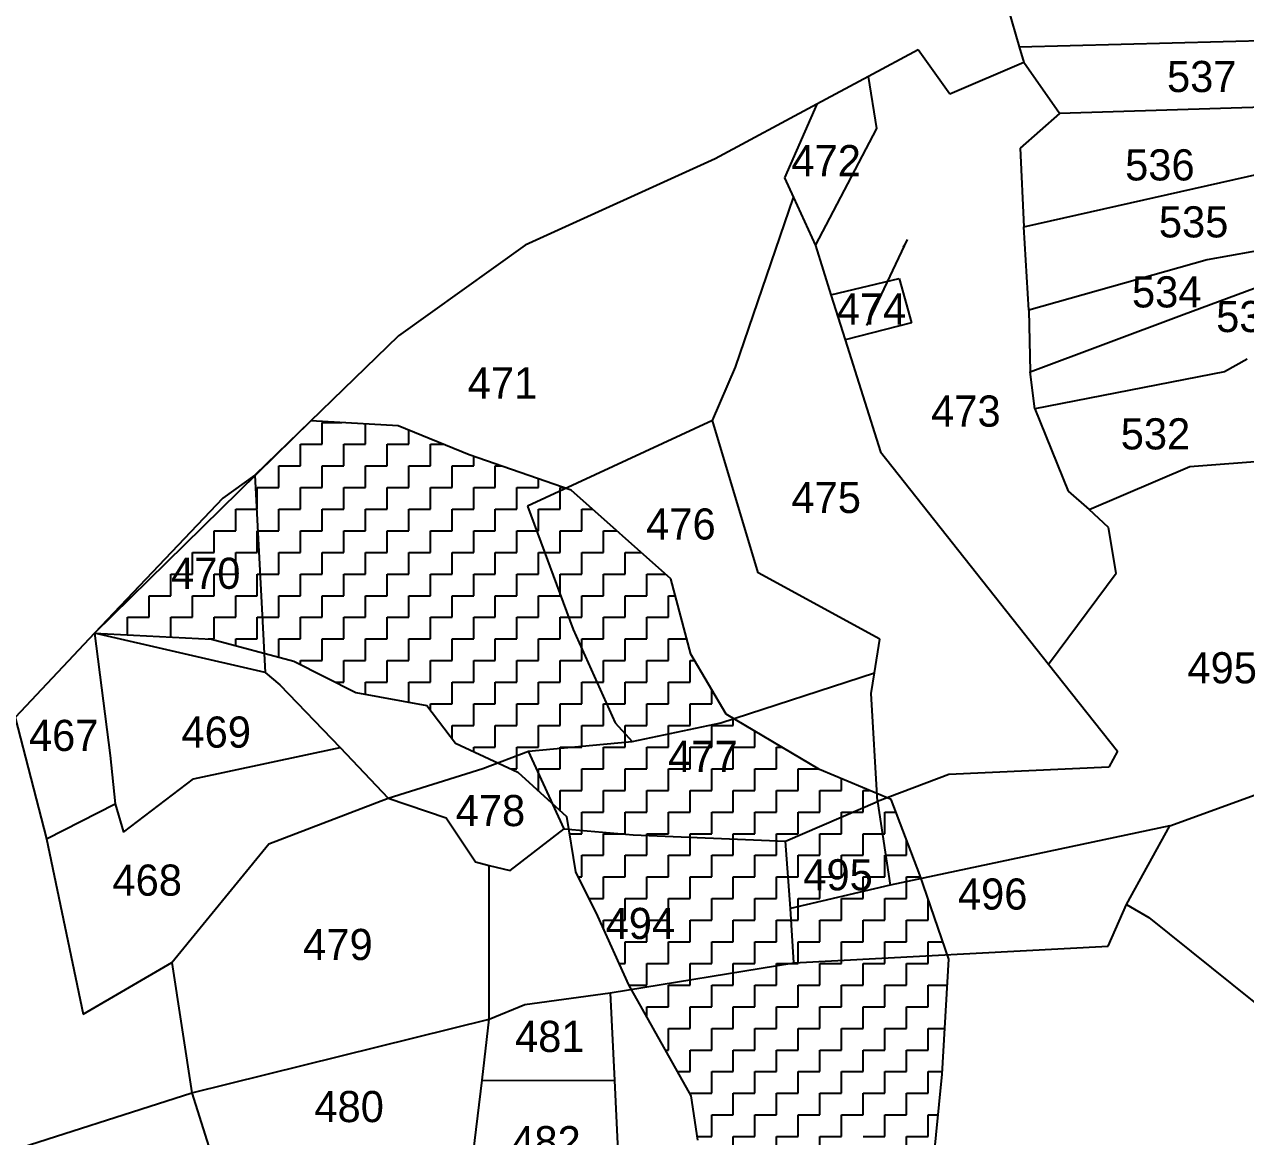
# Model space of a CAD drawing. Header units: metres. Extents: x 291362 to 296970, y 2012513 to 2016467.
# Drawn here: x 292819.4 to 293179.6, y 2015191.9 to 2015519.9 of the extents above; entities that cross this region are included whole.
import ezdxf
from ezdxf.enums import TextEntityAlignment as Align

# ---------------------------------------------------------------- set-up
doc = ezdxf.new("R2010")
doc.units = ezdxf.units.M
for name, color, linetype in [('POLY_HATCH', 12, 'Continuous'), ('POLY_PARCEL', 6, 'Continuous'), ('TEXT_PARCEL', 7, 'Continuous'), ('V_BOUND_LINE', 7, 'Continuous')]:
    doc.layers.add(name, color=color, linetype=linetype)
doc.styles.get("Standard").update_dxf_attribs({"font": 'simplex.shx'})
doc.styles.add('TEXT_MAP', font='')
doc.styles.get('TEXT_MAP').set_extended_font_data('Kruti Dev 050')
doc.dimstyles.get("Standard").update_dxf_attribs({"dimtxt": 0.18, "dimasz": 0.18, "dimexe": 0.18, "dimexo": 0.0625, "dimgap": 0.09, "dimtad": 0, "dimtih": 1, "dimtoh": 1, "dimdec": 4, "dimzin": 0, "dimdsep": 46, "dimtxsty": 'Standard', "dimcen": 0.09, "dimadec": 0, "dimazin": 0, "dimtfac": 1, "dimtdec": 4, "dimtofl": 0, "dimtmove": 0, "dimatfit": 3, "dimfxl": 1, "dimtolj": 1, "dimtzin": 0, "dimarcsym": 0})

msp = doc.modelspace()

# ---------------------------------------------------------------- linework, layer by layer
at = {"layer": 'POLY_HATCH'}
for p, q in [((292903.9, 2015402.98), (292840.09, 2015340.36)), ((292929.62, 2015401.48), (292903.9, 2015402.98)), ((292950.55, 2015392.98), (292929.62, 2015401.48)), ((292980.65, 2015382.52), (292950.55, 2015392.98)), ((293010.08, 2015356.37), (292980.65, 2015382.52)), ((293015.97, 2015334.14), (293010.08, 2015356.37)), ((292840.09, 2015340.36), (292874.63, 2015338.58)), ((292874.63, 2015338.58), (292898.83, 2015332.04)), ((293026.44, 2015316.49), (293015.97, 2015334.14)), ((292898.83, 2015332.04), (292917.15, 2015322.89)), ((292917.15, 2015322.89), (292938.09, 2015318.96)), ((292938.09, 2015318.96), (292946.59, 2015307.85)), ((293053.92, 2015300.14), (293026.44, 2015316.49)), ((292946.59, 2015307.85), (292964.91, 2015299.35)), ((293075.02, 2015291.3), (293053.92, 2015300.14)), ((292964.91, 2015299.35), (292979.3, 2015286.27)), ((293083.53, 2015269.07), (293075.02, 2015291.3)), ((292979.3, 2015286.27), (292981.92, 2015269.93)), ((292981.92, 2015269.93), (292988.46, 2015256.85)), ((293092.03, 2015244.22), (293083.53, 2015269.07)), ((292988.46, 2015256.85), (292997.62, 2015236.58)), ((293090.07, 2015210.22), (293092.03, 2015244.22)), ((292997.62, 2015236.58), (293015.94, 2015203.89)), ((293087.45, 2015183.42), (293090.07, 2015210.22)), ((293015.94, 2015203.89), (293017.9, 2015190.81))]:
    msp.add_line(p, q, dxfattribs=at)
at = {"layer": 'POLY_HATCH', "linetype": 'Continuous'}
for p, q in [((292907.26, 2015402.45), (292912.99, 2015402.45)), ((292907.26, 2015396.07), (292907.26, 2015402.45)), ((292920.02, 2015396.07), (292920.02, 2015402.04)), ((292932.78, 2015396.07), (292932.78, 2015400.2)), ((292900.87, 2015396.07), (292907.26, 2015396.07)), ((292900.87, 2015389.69), (292900.87, 2015396.07)), ((292913.64, 2015396.07), (292920.02, 2015396.07)), ((292913.64, 2015389.69), (292913.64, 2015396.07)), ((292926.4, 2015396.07), (292932.78, 2015396.07)), ((292926.4, 2015389.69), (292926.4, 2015396.07)), ((292939.16, 2015396.07), (292942.95, 2015396.07)), ((292939.16, 2015389.69), (292939.16, 2015396.07)), ((292951.93, 2015389.69), (292951.93, 2015392.5)), ((292894.49, 2015389.69), (292900.87, 2015389.69)), ((292894.49, 2015383.31), (292894.49, 2015389.69)), ((292907.26, 2015389.69), (292913.64, 2015389.69)), ((292907.26, 2015383.31), (292907.26, 2015389.69)), ((292920.02, 2015389.69), (292926.4, 2015389.69)), ((292920.02, 2015383.31), (292920.02, 2015389.69)), ((292932.78, 2015389.69), (292939.16, 2015389.69)), ((292932.78, 2015383.31), (292932.78, 2015389.69)), ((292945.55, 2015389.69), (292951.93, 2015389.69)), ((292945.55, 2015383.31), (292945.55, 2015389.69)), ((292958.31, 2015389.69), (292960.03, 2015389.69)), ((292958.31, 2015383.31), (292958.31, 2015389.69)), ((292888.11, 2015383.31), (292894.49, 2015383.31)), ((292888.11, 2015376.93), (292888.11, 2015383.31)), ((292900.87, 2015383.31), (292907.26, 2015383.31)), ((292900.87, 2015376.93), (292900.87, 2015383.31)), ((292913.64, 2015383.31), (292920.02, 2015383.31)), ((292913.64, 2015376.93), (292913.64, 2015383.31)), ((292926.4, 2015383.31), (292932.78, 2015383.31)), ((292926.4, 2015376.93), (292926.4, 2015383.31)), ((292939.16, 2015383.31), (292945.55, 2015383.31)), ((292939.16, 2015376.93), (292939.16, 2015383.31)), ((292951.93, 2015383.31), (292958.31, 2015383.31)), ((292951.93, 2015376.93), (292951.93, 2015383.31)), ((292964.69, 2015383.31), (292971.07, 2015383.31)), ((292964.69, 2015376.93), (292964.69, 2015383.31)), ((292971.07, 2015383.31), (292971.07, 2015385.85)), ((292977.46, 2015383.31), (292978.38, 2015383.31)), ((292977.46, 2015376.93), (292977.46, 2015383.31)), ((292881.73, 2015376.93), (292888.11, 2015376.93)), ((292881.73, 2015370.54), (292881.73, 2015376.93)), ((292894.49, 2015376.93), (292900.87, 2015376.93)), ((292894.49, 2015370.54), (292894.49, 2015376.93)), ((292907.26, 2015376.93), (292913.64, 2015376.93)), ((292907.26, 2015370.54), (292907.26, 2015376.93)), ((292920.02, 2015376.93), (292926.4, 2015376.93)), ((292920.02, 2015370.54), (292920.02, 2015376.93)), ((292932.78, 2015376.93), (292939.16, 2015376.93)), ((292932.78, 2015370.54), (292932.78, 2015376.93)), ((292945.55, 2015376.93), (292951.93, 2015376.93)), ((292945.55, 2015370.54), (292945.55, 2015376.93)), ((292958.31, 2015376.93), (292964.69, 2015376.93)), ((292958.31, 2015370.54), (292958.31, 2015376.93)), ((292971.07, 2015376.93), (292977.46, 2015376.93)), ((292971.07, 2015370.54), (292971.07, 2015376.93)), ((292983.84, 2015376.93), (292986.94, 2015376.93)), ((292983.84, 2015370.54), (292983.84, 2015376.93)), ((292875.35, 2015370.54), (292881.73, 2015370.54)), ((292875.35, 2015364.16), (292875.35, 2015370.54)), ((292888.11, 2015370.54), (292894.49, 2015370.54)), ((292888.11, 2015364.16), (292888.11, 2015370.54)), ((292900.87, 2015370.54), (292907.26, 2015370.54)), ((292900.87, 2015364.16), (292900.87, 2015370.54)), ((292913.64, 2015370.54), (292920.02, 2015370.54)), ((292913.64, 2015364.16), (292913.64, 2015370.54)), ((292926.4, 2015370.54), (292932.78, 2015370.54)), ((292926.4, 2015364.16), (292926.4, 2015370.54)), ((292939.16, 2015370.54), (292945.55, 2015370.54)), ((292939.16, 2015364.16), (292939.16, 2015370.54)), ((292951.93, 2015370.54), (292958.31, 2015370.54)), ((292951.93, 2015364.16), (292951.93, 2015370.54)), ((292964.69, 2015370.54), (292971.07, 2015370.54)), ((292964.69, 2015364.16), (292964.69, 2015370.54)), ((292977.46, 2015370.54), (292983.84, 2015370.54)), ((292977.46, 2015364.16), (292977.46, 2015370.54)), ((292990.22, 2015370.54), (292994.13, 2015370.54)), ((292990.22, 2015364.16), (292990.22, 2015370.54)), ((292868.96, 2015364.16), (292875.35, 2015364.16)), ((292868.96, 2015357.78), (292868.96, 2015364.16)), ((292881.73, 2015364.16), (292888.11, 2015364.16)), ((292881.73, 2015357.78), (292881.73, 2015364.16)), ((292894.49, 2015364.16), (292900.87, 2015364.16)), ((292894.49, 2015357.78), (292894.49, 2015364.16)), ((292907.26, 2015364.16), (292913.64, 2015364.16)), ((292907.26, 2015357.78), (292907.26, 2015364.16)), ((292920.02, 2015364.16), (292926.4, 2015364.16)), ((292920.02, 2015357.78), (292920.02, 2015364.16)), ((292932.78, 2015364.16), (292939.16, 2015364.16)), ((292932.78, 2015357.78), (292932.78, 2015364.16)), ((292945.55, 2015364.16), (292951.93, 2015364.16)), ((292945.55, 2015357.78), (292945.55, 2015364.16)), ((292958.31, 2015364.16), (292964.69, 2015364.16)), ((292958.31, 2015357.78), (292958.31, 2015364.16)), ((292971.07, 2015364.16), (292977.46, 2015364.16)), ((292971.07, 2015357.78), (292971.07, 2015364.16)), ((292983.84, 2015364.16), (292990.22, 2015364.16)), ((292983.84, 2015357.78), (292983.84, 2015364.16)), ((292996.6, 2015364.16), (293001.31, 2015364.16)), ((292996.6, 2015357.78), (292996.6, 2015364.16)), ((292862.58, 2015357.78), (292868.96, 2015357.78)), ((292862.58, 2015351.4), (292862.58, 2015357.78)), ((292875.35, 2015357.78), (292881.73, 2015357.78)), ((292875.35, 2015351.4), (292875.35, 2015357.78)), ((292888.11, 2015357.78), (292894.49, 2015357.78)), ((292888.11, 2015351.4), (292888.11, 2015357.78)), ((292900.87, 2015357.78), (292907.26, 2015357.78)), ((292900.87, 2015351.4), (292900.87, 2015357.78)), ((292913.64, 2015357.78), (292920.02, 2015357.78)), ((292913.64, 2015351.4), (292913.64, 2015357.78)), ((292926.4, 2015357.78), (292932.78, 2015357.78)), ((292926.4, 2015351.4), (292926.4, 2015357.78)), ((292939.16, 2015357.78), (292945.55, 2015357.78)), ((292939.16, 2015351.4), (292939.16, 2015357.78)), ((292951.93, 2015357.78), (292958.31, 2015357.78)), ((292951.93, 2015351.4), (292951.93, 2015357.78)), ((292964.69, 2015357.78), (292971.07, 2015357.78)), ((292964.69, 2015351.4), (292964.69, 2015357.78)), ((292977.46, 2015357.78), (292983.84, 2015357.78)), ((292977.46, 2015351.4), (292977.46, 2015357.78)), ((292990.22, 2015357.78), (292996.6, 2015357.78)), ((292990.22, 2015351.4), (292990.22, 2015357.78)), ((293002.98, 2015357.78), (293008.5, 2015357.78)), ((293002.98, 2015351.4), (293002.98, 2015357.78)), ((292856.2, 2015351.4), (292862.58, 2015351.4)), ((292856.2, 2015345.02), (292856.2, 2015351.4)), ((292868.96, 2015351.4), (292875.35, 2015351.4)), ((292868.96, 2015345.02), (292868.96, 2015351.4)), ((292881.73, 2015351.4), (292888.11, 2015351.4)), ((292881.73, 2015345.02), (292881.73, 2015351.4)), ((292894.49, 2015351.4), (292900.87, 2015351.4)), ((292894.49, 2015345.02), (292894.49, 2015351.4)), ((292907.26, 2015351.4), (292913.64, 2015351.4)), ((292907.26, 2015345.02), (292907.26, 2015351.4)), ((292920.02, 2015351.4), (292926.4, 2015351.4)), ((292920.02, 2015345.02), (292920.02, 2015351.4)), ((292932.78, 2015351.4), (292939.16, 2015351.4)), ((292932.78, 2015345.02), (292932.78, 2015351.4)), ((292945.55, 2015351.4), (292951.93, 2015351.4)), ((292945.55, 2015345.02), (292945.55, 2015351.4)), ((292958.31, 2015351.4), (292964.69, 2015351.4)), ((292958.31, 2015345.02), (292958.31, 2015351.4)), ((292971.07, 2015351.4), (292977.46, 2015351.4)), ((292971.07, 2015345.02), (292971.07, 2015351.4)), ((292983.84, 2015351.4), (292990.22, 2015351.4)), ((292983.84, 2015345.02), (292983.84, 2015351.4)), ((292996.6, 2015351.4), (293002.98, 2015351.4)), ((292996.6, 2015345.02), (292996.6, 2015351.4)), ((293009.37, 2015351.4), (293011.4, 2015351.4)), ((293009.37, 2015345.02), (293009.37, 2015351.4)), ((292849.82, 2015345.02), (292856.2, 2015345.02)), ((292849.82, 2015339.86), (292849.82, 2015345.02)), ((292862.58, 2015345.02), (292868.96, 2015345.02)), ((292862.58, 2015339.2), (292862.58, 2015345.02)), ((292875.35, 2015345.02), (292881.73, 2015345.02)), ((292875.35, 2015338.63), (292875.35, 2015345.02)), ((292888.11, 2015345.02), (292894.49, 2015345.02)), ((292888.11, 2015338.63), (292888.11, 2015345.02)), ((292900.87, 2015345.02), (292907.26, 2015345.02)), ((292900.87, 2015338.63), (292900.87, 2015345.02)), ((292913.64, 2015345.02), (292920.02, 2015345.02)), ((292913.64, 2015338.63), (292913.64, 2015345.02)), ((292926.4, 2015345.02), (292932.78, 2015345.02)), ((292926.4, 2015338.63), (292926.4, 2015345.02)), ((292939.16, 2015345.02), (292945.55, 2015345.02)), ((292939.16, 2015338.63), (292939.16, 2015345.02)), ((292951.93, 2015345.02), (292958.31, 2015345.02)), ((292951.93, 2015338.63), (292951.93, 2015345.02)), ((292964.69, 2015345.02), (292971.07, 2015345.02)), ((292964.69, 2015338.63), (292964.69, 2015345.02)), ((292977.46, 2015345.02), (292983.84, 2015345.02)), ((292977.46, 2015338.63), (292977.46, 2015345.02)), ((292990.22, 2015345.02), (292996.6, 2015345.02)), ((292990.22, 2015338.63), (292990.22, 2015345.02)), ((293002.98, 2015345.02), (293009.37, 2015345.02)), ((293002.98, 2015338.63), (293002.98, 2015345.02)), ((292873.56, 2015338.63), (292875.35, 2015338.63)), ((292881.73, 2015338.63), (292888.11, 2015338.63)), ((292881.73, 2015336.66), (292881.73, 2015338.63)), ((292894.49, 2015338.63), (292900.87, 2015338.63)), ((292894.49, 2015333.21), (292894.49, 2015338.63)), ((292907.26, 2015338.63), (292913.64, 2015338.63)), ((292907.26, 2015332.25), (292907.26, 2015338.63)), ((292920.02, 2015338.63), (292926.4, 2015338.63)), ((292920.02, 2015332.25), (292920.02, 2015338.63)), ((292932.78, 2015338.63), (292939.16, 2015338.63)), ((292932.78, 2015332.25), (292932.78, 2015338.63)), ((292945.55, 2015338.63), (292951.93, 2015338.63)), ((292945.55, 2015332.25), (292945.55, 2015338.63)), ((292958.31, 2015338.63), (292964.69, 2015338.63)), ((292958.31, 2015332.25), (292958.31, 2015338.63)), ((292971.07, 2015338.63), (292977.46, 2015338.63)), ((292971.07, 2015332.25), (292971.07, 2015338.63)), ((292983.84, 2015338.63), (292990.22, 2015338.63)), ((292983.84, 2015332.25), (292983.84, 2015338.63)), ((292996.6, 2015338.63), (293002.98, 2015338.63)), ((292996.6, 2015332.25), (292996.6, 2015338.63)), ((293009.37, 2015338.63), (293014.78, 2015338.63)), ((293009.37, 2015332.25), (293009.37, 2015338.63)), ((292900.87, 2015332.25), (292907.26, 2015332.25)), ((292900.87, 2015331.02), (292900.87, 2015332.25)), ((292913.64, 2015332.25), (292920.02, 2015332.25)), ((292913.64, 2015325.87), (292913.64, 2015332.25)), ((292926.4, 2015332.25), (292932.78, 2015332.25)), ((292926.4, 2015325.87), (292926.4, 2015332.25)), ((292939.16, 2015332.25), (292945.55, 2015332.25)), ((292939.16, 2015325.87), (292939.16, 2015332.25)), ((292951.93, 2015332.25), (292958.31, 2015332.25)), ((292951.93, 2015325.87), (292951.93, 2015332.25)), ((292964.69, 2015332.25), (292971.07, 2015332.25)), ((292964.69, 2015325.87), (292964.69, 2015332.25)), ((292977.46, 2015332.25), (292983.84, 2015332.25)), ((292977.46, 2015325.87), (292977.46, 2015332.25)), ((292990.22, 2015332.25), (292996.6, 2015332.25)), ((292990.22, 2015325.87), (292990.22, 2015332.25)), ((293002.98, 2015332.25), (293009.37, 2015332.25)), ((293002.98, 2015325.87), (293002.98, 2015332.25)), ((293015.75, 2015332.25), (293017.09, 2015332.25)), ((293015.75, 2015325.87), (293015.75, 2015332.25)), ((292911.18, 2015325.87), (292913.64, 2015325.87)), ((292920.02, 2015325.87), (292926.4, 2015325.87)), ((292920.02, 2015322.35), (292920.02, 2015325.87)), ((292932.78, 2015325.87), (292939.16, 2015325.87)), ((292932.78, 2015319.96), (292932.78, 2015325.87)), ((292945.55, 2015325.87), (292951.93, 2015325.87)), ((292945.55, 2015319.49), (292945.55, 2015325.87)), ((292958.31, 2015325.87), (292964.69, 2015325.87)), ((292958.31, 2015319.49), (292958.31, 2015325.87)), ((292971.07, 2015325.87), (292977.46, 2015325.87)), ((292971.07, 2015319.49), (292971.07, 2015325.87)), ((292983.84, 2015325.87), (292990.22, 2015325.87)), ((292983.84, 2015319.49), (292983.84, 2015325.87)), ((292996.6, 2015325.87), (293002.98, 2015325.87)), ((292996.6, 2015319.49), (292996.6, 2015325.87)), ((293009.37, 2015325.87), (293015.75, 2015325.87)), ((293009.37, 2015319.49), (293009.37, 2015325.87)), ((293022.13, 2015319.49), (293022.13, 2015323.75)), ((292939.16, 2015319.49), (292945.55, 2015319.49)), ((292939.16, 2015317.56), (292939.16, 2015319.49)), ((292951.93, 2015319.49), (292958.31, 2015319.49)), ((292951.93, 2015313.11), (292951.93, 2015319.49)), ((292964.69, 2015319.49), (292971.07, 2015319.49)), ((292964.69, 2015313.11), (292964.69, 2015319.49)), ((292977.46, 2015319.49), (292983.84, 2015319.49)), ((292977.46, 2015313.11), (292977.46, 2015319.49)), ((292990.22, 2015319.49), (292996.6, 2015319.49)), ((292990.22, 2015313.11), (292990.22, 2015319.49)), ((293002.98, 2015319.49), (293009.37, 2015319.49)), ((293002.98, 2015313.11), (293002.98, 2015319.49)), ((293015.75, 2015319.49), (293022.13, 2015319.49)), ((293015.75, 2015313.11), (293015.75, 2015319.49)), ((293028.51, 2015313.11), (293028.51, 2015315.25)), ((292945.55, 2015313.11), (292951.93, 2015313.11)), ((292945.55, 2015309.21), (292945.55, 2015313.11)), ((292958.31, 2015313.11), (292964.69, 2015313.11)), ((292958.31, 2015306.72), (292958.31, 2015313.11)), ((292971.07, 2015313.11), (292977.46, 2015313.11)), ((292971.07, 2015306.72), (292971.07, 2015313.11)), ((292983.84, 2015313.11), (292990.22, 2015313.11)), ((292983.84, 2015306.72), (292983.84, 2015313.11)), ((292996.6, 2015313.11), (293002.98, 2015313.11)), ((292996.6, 2015306.72), (292996.6, 2015313.11)), ((293009.37, 2015313.11), (293015.75, 2015313.11)), ((293009.37, 2015306.72), (293009.37, 2015313.11)), ((293022.13, 2015313.11), (293028.51, 2015313.11)), ((293022.13, 2015306.72), (293022.13, 2015313.11)), ((293034.89, 2015306.72), (293034.89, 2015311.46)), ((292951.93, 2015306.72), (292958.31, 2015306.72)), ((292951.93, 2015305.37), (292951.93, 2015306.72)), ((292964.69, 2015306.72), (292971.07, 2015306.72)), ((292964.69, 2015300.34), (292964.69, 2015306.72)), ((292977.46, 2015306.72), (292983.84, 2015306.72)), ((292977.46, 2015300.34), (292977.46, 2015306.72)), ((292990.22, 2015306.72), (292996.6, 2015306.72)), ((292990.22, 2015300.34), (292990.22, 2015306.72)), ((293002.98, 2015306.72), (293009.37, 2015306.72)), ((293002.98, 2015300.34), (293002.98, 2015306.72)), ((293015.75, 2015306.72), (293022.13, 2015306.72)), ((293015.75, 2015300.34), (293015.75, 2015306.72)), ((293028.51, 2015306.72), (293034.89, 2015306.72)), ((293028.51, 2015300.34), (293028.51, 2015306.72)), ((293041.28, 2015306.72), (293042.85, 2015306.72)), ((293041.28, 2015300.34), (293041.28, 2015306.72)), ((292962.77, 2015300.34), (292964.69, 2015300.34)), ((292971.07, 2015300.34), (292977.46, 2015300.34)), ((292971.07, 2015293.96), (292971.07, 2015300.34)), ((292983.84, 2015300.34), (292990.22, 2015300.34)), ((292983.84, 2015293.96), (292983.84, 2015300.34)), ((292996.6, 2015300.34), (293002.98, 2015300.34)), ((292996.6, 2015293.96), (292996.6, 2015300.34)), ((293009.37, 2015300.34), (293015.75, 2015300.34)), ((293009.37, 2015293.96), (293009.37, 2015300.34)), ((293022.13, 2015300.34), (293028.51, 2015300.34)), ((293022.13, 2015293.96), (293022.13, 2015300.34)), ((293034.89, 2015300.34), (293041.28, 2015300.34)), ((293034.89, 2015293.96), (293034.89, 2015300.34)), ((293047.66, 2015300.34), (293053.58, 2015300.34)), ((293047.66, 2015293.96), (293047.66, 2015300.34)), ((293060.42, 2015293.96), (293060.42, 2015297.41)), ((292970.84, 2015293.96), (292971.07, 2015293.96)), ((292977.46, 2015293.96), (292983.84, 2015293.96)), ((292977.46, 2015287.95), (292977.46, 2015293.96)), ((292990.22, 2015293.96), (292996.6, 2015293.96)), ((292990.22, 2015287.58), (292990.22, 2015293.96)), ((293002.98, 2015293.96), (293009.37, 2015293.96)), ((293002.98, 2015287.58), (293002.98, 2015293.96)), ((293015.75, 2015293.96), (293022.13, 2015293.96)), ((293015.75, 2015287.58), (293015.75, 2015293.96)), ((293028.51, 2015293.96), (293034.89, 2015293.96)), ((293028.51, 2015287.58), (293028.51, 2015293.96)), ((293041.28, 2015293.96), (293047.66, 2015293.96)), ((293041.28, 2015287.58), (293041.28, 2015293.96)), ((293054.04, 2015293.96), (293060.42, 2015293.96)), ((293054.04, 2015287.58), (293054.04, 2015293.96)), ((293066.8, 2015293.96), (293068.67, 2015293.96)), ((293066.8, 2015287.58), (293066.8, 2015293.96)), ((292983.84, 2015287.58), (292990.22, 2015287.58)), ((292983.84, 2015281.2), (292983.84, 2015287.58)), ((292996.6, 2015287.58), (293002.98, 2015287.58)), ((292996.6, 2015281.2), (292996.6, 2015287.58)), ((293009.37, 2015287.58), (293015.75, 2015287.58)), ((293009.37, 2015281.2), (293009.37, 2015287.58)), ((293022.13, 2015287.58), (293028.51, 2015287.58)), ((293022.13, 2015281.2), (293022.13, 2015287.58)), ((293034.89, 2015287.58), (293041.28, 2015287.58)), ((293034.89, 2015281.2), (293034.89, 2015287.58)), ((293047.66, 2015287.58), (293054.04, 2015287.58)), ((293047.66, 2015281.2), (293047.66, 2015287.58)), ((293060.42, 2015287.58), (293066.8, 2015287.58)), ((293060.42, 2015281.2), (293060.42, 2015287.58)), ((293073.19, 2015287.58), (293076.45, 2015287.58)), ((293073.19, 2015281.2), (293073.19, 2015287.58)), ((292980.11, 2015281.2), (292983.84, 2015281.2)), ((292990.22, 2015281.2), (292996.6, 2015281.2)), ((292990.22, 2015274.82), (292990.22, 2015281.2)), ((293002.98, 2015281.2), (293009.37, 2015281.2)), ((293002.98, 2015274.82), (293002.98, 2015281.2)), ((293015.75, 2015281.2), (293022.13, 2015281.2)), ((293015.75, 2015274.82), (293015.75, 2015281.2)), ((293028.51, 2015281.2), (293034.89, 2015281.2)), ((293028.51, 2015274.82), (293028.51, 2015281.2)), ((293041.28, 2015281.2), (293047.66, 2015281.2)), ((293041.28, 2015274.82), (293041.28, 2015281.2)), ((293054.04, 2015281.2), (293060.42, 2015281.2)), ((293054.04, 2015274.82), (293054.04, 2015281.2)), ((293066.8, 2015281.2), (293073.19, 2015281.2)), ((293066.8, 2015274.82), (293066.8, 2015281.2)), ((293079.57, 2015274.82), (293079.57, 2015279.42)), ((292983.84, 2015274.82), (292990.22, 2015274.82)), ((292983.84, 2015268.43), (292983.84, 2015274.82)), ((292996.6, 2015274.82), (293002.98, 2015274.82)), ((292996.6, 2015268.43), (292996.6, 2015274.82)), ((293009.37, 2015274.82), (293015.75, 2015274.82)), ((293009.37, 2015268.43), (293009.37, 2015274.82)), ((293022.13, 2015274.82), (293028.51, 2015274.82)), ((293022.13, 2015268.43), (293022.13, 2015274.82)), ((293034.89, 2015274.82), (293041.28, 2015274.82)), ((293034.89, 2015268.43), (293034.89, 2015274.82)), ((293047.66, 2015274.82), (293054.04, 2015274.82)), ((293047.66, 2015268.43), (293047.66, 2015274.82)), ((293060.42, 2015274.82), (293066.8, 2015274.82)), ((293060.42, 2015268.43), (293060.42, 2015274.82)), ((293073.19, 2015274.82), (293079.57, 2015274.82)), ((293073.19, 2015268.43), (293073.19, 2015274.82)), ((292982.67, 2015268.43), (292983.84, 2015268.43)), ((292990.22, 2015268.43), (292996.6, 2015268.43)), ((292990.22, 2015262.05), (292990.22, 2015268.43)), ((293002.98, 2015268.43), (293009.37, 2015268.43)), ((293002.98, 2015262.05), (293002.98, 2015268.43)), ((293015.75, 2015268.43), (293022.13, 2015268.43)), ((293015.75, 2015262.05), (293015.75, 2015268.43)), ((293028.51, 2015268.43), (293034.89, 2015268.43)), ((293028.51, 2015262.05), (293028.51, 2015268.43)), ((293041.28, 2015268.43), (293047.66, 2015268.43)), ((293041.28, 2015262.05), (293041.28, 2015268.43)), ((293054.04, 2015268.43), (293060.42, 2015268.43)), ((293054.04, 2015262.05), (293054.04, 2015268.43)), ((293066.8, 2015268.43), (293073.19, 2015268.43)), ((293066.8, 2015262.05), (293066.8, 2015268.43)), ((293079.57, 2015268.43), (293083.74, 2015268.43)), ((293079.57, 2015262.05), (293079.57, 2015268.43)), ((292985.86, 2015262.05), (292990.22, 2015262.05)), ((292996.6, 2015262.05), (293002.98, 2015262.05)), ((292996.6, 2015255.67), (292996.6, 2015262.05)), ((293009.37, 2015262.05), (293015.75, 2015262.05)), ((293009.37, 2015255.67), (293009.37, 2015262.05)), ((293022.13, 2015262.05), (293028.51, 2015262.05)), ((293022.13, 2015255.67), (293022.13, 2015262.05)), ((293034.89, 2015262.05), (293041.28, 2015262.05)), ((293034.89, 2015255.67), (293034.89, 2015262.05)), ((293047.66, 2015262.05), (293054.04, 2015262.05)), ((293047.66, 2015255.67), (293047.66, 2015262.05)), ((293060.42, 2015262.05), (293066.8, 2015262.05)), ((293060.42, 2015255.67), (293060.42, 2015262.05)), ((293073.19, 2015262.05), (293079.57, 2015262.05)), ((293073.19, 2015255.67), (293073.19, 2015262.05)), ((293085.95, 2015255.67), (293085.95, 2015261.99)), ((292990.22, 2015255.67), (292996.6, 2015255.67)), ((292990.22, 2015252.96), (292990.22, 2015255.67)), ((293002.98, 2015255.67), (293009.37, 2015255.67)), ((293002.98, 2015249.29), (293002.98, 2015255.67)), ((293015.75, 2015255.67), (293022.13, 2015255.67)), ((293015.75, 2015249.29), (293015.75, 2015255.67)), ((293028.51, 2015255.67), (293034.89, 2015255.67)), ((293028.51, 2015249.29), (293028.51, 2015255.67)), ((293041.28, 2015255.67), (293047.66, 2015255.67)), ((293041.28, 2015249.29), (293041.28, 2015255.67)), ((293054.04, 2015255.67), (293060.42, 2015255.67)), ((293054.04, 2015249.29), (293054.04, 2015255.67)), ((293066.8, 2015255.67), (293073.19, 2015255.67)), ((293066.8, 2015249.29), (293066.8, 2015255.67)), ((293079.57, 2015255.67), (293085.95, 2015255.67)), ((293079.57, 2015249.29), (293079.57, 2015255.67)), ((292996.6, 2015249.29), (293002.98, 2015249.29)), ((292996.6, 2015242.91), (292996.6, 2015249.29)), ((293009.37, 2015249.29), (293015.75, 2015249.29)), ((293009.37, 2015242.91), (293009.37, 2015249.29)), ((293022.13, 2015249.29), (293028.51, 2015249.29)), ((293022.13, 2015242.91), (293022.13, 2015249.29)), ((293034.89, 2015249.29), (293041.28, 2015249.29)), ((293034.89, 2015242.91), (293034.89, 2015249.29)), ((293047.66, 2015249.29), (293054.04, 2015249.29)), ((293047.66, 2015242.91), (293047.66, 2015249.29)), ((293060.42, 2015249.29), (293066.8, 2015249.29)), ((293060.42, 2015242.91), (293060.42, 2015249.29)), ((293073.19, 2015249.29), (293079.57, 2015249.29)), ((293073.19, 2015242.91), (293073.19, 2015249.29)), ((293085.95, 2015249.29), (293090.3, 2015249.29)), ((293085.95, 2015242.91), (293085.95, 2015249.29)), ((292994.76, 2015242.91), (292996.6, 2015242.91)), ((293002.98, 2015242.91), (293009.37, 2015242.91)), ((293002.98, 2015236.52), (293002.98, 2015242.91)), ((293015.75, 2015242.91), (293022.13, 2015242.91)), ((293015.75, 2015236.52), (293015.75, 2015242.91)), ((293028.51, 2015242.91), (293034.89, 2015242.91)), ((293028.51, 2015236.52), (293028.51, 2015242.91)), ((293041.28, 2015242.91), (293047.66, 2015242.91)), ((293041.28, 2015236.52), (293041.28, 2015242.91)), ((293054.04, 2015242.91), (293060.42, 2015242.91)), ((293054.04, 2015236.52), (293054.04, 2015242.91)), ((293066.8, 2015242.91), (293073.19, 2015242.91)), ((293066.8, 2015236.52), (293066.8, 2015242.91)), ((293079.57, 2015242.91), (293085.95, 2015242.91)), ((293079.57, 2015236.52), (293079.57, 2015242.91)), ((292997.65, 2015236.52), (293002.98, 2015236.52)), ((293009.37, 2015236.52), (293015.75, 2015236.52)), ((293009.37, 2015230.14), (293009.37, 2015236.52)), ((293022.13, 2015236.52), (293028.51, 2015236.52)), ((293022.13, 2015230.14), (293022.13, 2015236.52)), ((293034.89, 2015236.52), (293041.28, 2015236.52)), ((293034.89, 2015230.14), (293034.89, 2015236.52)), ((293047.66, 2015236.52), (293054.04, 2015236.52)), ((293047.66, 2015230.14), (293047.66, 2015236.52)), ((293060.42, 2015236.52), (293066.8, 2015236.52)), ((293060.42, 2015230.14), (293060.42, 2015236.52)), ((293073.19, 2015236.52), (293079.57, 2015236.52)), ((293073.19, 2015230.14), (293073.19, 2015236.52)), ((293085.95, 2015236.52), (293091.59, 2015236.52)), ((293085.95, 2015230.14), (293085.95, 2015236.52)), ((293002.98, 2015230.14), (293009.37, 2015230.14)), ((293002.98, 2015227.01), (293002.98, 2015230.14)), ((293015.75, 2015230.14), (293022.13, 2015230.14)), ((293015.75, 2015223.76), (293015.75, 2015230.14)), ((293028.51, 2015230.14), (293034.89, 2015230.14)), ((293028.51, 2015223.76), (293028.51, 2015230.14)), ((293041.28, 2015230.14), (293047.66, 2015230.14)), ((293041.28, 2015223.76), (293041.28, 2015230.14)), ((293054.04, 2015230.14), (293060.42, 2015230.14)), ((293054.04, 2015223.76), (293054.04, 2015230.14)), ((293066.8, 2015230.14), (293073.19, 2015230.14)), ((293066.8, 2015223.76), (293066.8, 2015230.14)), ((293079.57, 2015230.14), (293085.95, 2015230.14)), ((293079.57, 2015223.76), (293079.57, 2015230.14)), ((293009.37, 2015223.76), (293015.75, 2015223.76)), ((293009.37, 2015217.38), (293009.37, 2015223.76)), ((293022.13, 2015223.76), (293028.51, 2015223.76)), ((293022.13, 2015217.38), (293022.13, 2015223.76)), ((293034.89, 2015223.76), (293041.28, 2015223.76)), ((293034.89, 2015217.38), (293034.89, 2015223.76)), ((293047.66, 2015223.76), (293054.04, 2015223.76)), ((293047.66, 2015217.38), (293047.66, 2015223.76)), ((293060.42, 2015223.76), (293066.8, 2015223.76)), ((293060.42, 2015217.38), (293060.42, 2015223.76)), ((293073.19, 2015223.76), (293079.57, 2015223.76)), ((293073.19, 2015217.38), (293073.19, 2015223.76)), ((293085.95, 2015223.76), (293090.85, 2015223.76)), ((293085.95, 2015217.38), (293085.95, 2015223.76)), ((293008.38, 2015217.38), (293009.37, 2015217.38)), ((293015.75, 2015217.38), (293022.13, 2015217.38)), ((293015.75, 2015211), (293015.75, 2015217.38)), ((293028.51, 2015217.38), (293034.89, 2015217.38)), ((293028.51, 2015211), (293028.51, 2015217.38)), ((293041.28, 2015217.38), (293047.66, 2015217.38)), ((293041.28, 2015211), (293041.28, 2015217.38)), ((293054.04, 2015217.38), (293060.42, 2015217.38)), ((293054.04, 2015211), (293054.04, 2015217.38)), ((293066.8, 2015217.38), (293073.19, 2015217.38)), ((293066.8, 2015211), (293066.8, 2015217.38)), ((293079.57, 2015217.38), (293085.95, 2015217.38)), ((293079.57, 2015211), (293079.57, 2015217.38)), ((293011.96, 2015211), (293015.75, 2015211)), ((293022.13, 2015211), (293028.51, 2015211)), ((293022.13, 2015204.61), (293022.13, 2015211)), ((293034.89, 2015211), (293041.28, 2015211)), ((293034.89, 2015204.61), (293034.89, 2015211)), ((293047.66, 2015211), (293054.04, 2015211)), ((293047.66, 2015204.61), (293047.66, 2015211)), ((293060.42, 2015211), (293066.8, 2015211)), ((293060.42, 2015204.61), (293060.42, 2015211)), ((293073.19, 2015211), (293079.57, 2015211)), ((293073.19, 2015204.61), (293073.19, 2015211)), ((293085.95, 2015211), (293090.11, 2015211)), ((293085.95, 2015204.61), (293085.95, 2015211)), ((293015.75, 2015204.61), (293022.13, 2015204.61)), ((293015.75, 2015204.23), (293015.75, 2015204.61)), ((293028.51, 2015204.61), (293034.89, 2015204.61)), ((293028.51, 2015198.23), (293028.51, 2015204.61)), ((293041.28, 2015204.61), (293047.66, 2015204.61)), ((293041.28, 2015198.23), (293041.28, 2015204.61)), ((293054.04, 2015204.61), (293060.42, 2015204.61)), ((293054.04, 2015198.23), (293054.04, 2015204.61)), ((293066.8, 2015204.61), (293073.19, 2015204.61)), ((293066.8, 2015198.23), (293066.8, 2015204.61)), ((293079.57, 2015204.61), (293085.95, 2015204.61)), ((293079.57, 2015198.23), (293079.57, 2015204.61)), ((293022.13, 2015198.23), (293028.51, 2015198.23)), ((293022.13, 2015191.85), (293022.13, 2015198.23)), ((293034.89, 2015198.23), (293041.28, 2015198.23)), ((293034.89, 2015191.85), (293034.89, 2015198.23)), ((293047.66, 2015198.23), (293054.04, 2015198.23)), ((293047.66, 2015191.85), (293047.66, 2015198.23)), ((293060.42, 2015198.23), (293066.8, 2015198.23)), ((293060.42, 2015191.85), (293060.42, 2015198.23)), ((293073.19, 2015198.23), (293079.57, 2015198.23)), ((293073.19, 2015191.85), (293073.19, 2015198.23)), ((293085.95, 2015198.23), (293088.9, 2015198.23)), ((293085.95, 2015191.85), (293085.95, 2015198.23)), ((293017.74, 2015191.85), (293022.13, 2015191.85)), ((293028.51, 2015191.85), (293034.89, 2015191.85)), ((293028.51, 2015185.47), (293028.51, 2015191.85)), ((293041.28, 2015191.85), (293047.66, 2015191.85)), ((293041.28, 2015185.47), (293041.28, 2015191.85)), ((293054.04, 2015191.85), (293060.42, 2015191.85)), ((293054.04, 2015185.47), (293054.04, 2015191.85)), ((293066.8, 2015191.85), (293073.19, 2015191.85)), ((293079.57, 2015191.85), (293085.95, 2015191.85)), ((293079.57, 2015185.47), (293079.57, 2015191.85))]:
    msp.add_line(p, q, dxfattribs=at)
at = {"layer": 'POLY_PARCEL'}
for p, q in [((293112.81, 2015513.34), (293190.07, 2015515.36)), ((293124.75, 2015493.6), (293114.17, 2015508.64)), ((293070.86, 2015489.19), (293068.42, 2015504.55)), ((293053.12, 2015496.36), (293043.64, 2015474.69)), ((293216.55, 2015496.5), (293124.75, 2015493.6)), ((293124.75, 2015493.6), (293113.14, 2015483.44)), ((293052.71, 2015454.74), (293070.86, 2015489.19)), ((293114.23, 2015460.24), (293235.06, 2015487.43)), ((293113.14, 2015483.44), (293114.23, 2015460.24)), ((293043.64, 2015474.69), (293046.29, 2015468.87)), ((293029.14, 2015418.82), (293046.29, 2015468.87)), ((293046.29, 2015468.87), (293052.71, 2015454.74)), ((293115.68, 2015435.58), (293114.23, 2015460.24)), ((293052.71, 2015454.74), (293057.31, 2015440.19)), ((293192.61, 2015454.8), (293168.29, 2015450.44)), ((293168.29, 2015450.44), (293115.68, 2015435.58)), ((293057.31, 2015440.19), (293077.4, 2015444.93)), ((293077.4, 2015444.93), (293081.03, 2015431.88)), ((293160.67, 2015434.13), (293192.97, 2015446.09)), ((293057.31, 2015440.19), (293061.51, 2015426.86)), ((293115.68, 2015435.58), (293116.04, 2015417.44)), ((293116.04, 2015417.44), (293160.67, 2015434.13)), ((293081.03, 2015431.88), (293061.51, 2015426.86)), ((293061.51, 2015426.86), (293071.94, 2015393.82)), ((293022.41, 2015403.08), (293029.14, 2015418.82)), ((293180.09, 2015421.18), (293173.37, 2015417.44)), ((293117.49, 2015406.56), (293116.04, 2015417.44)), ((293173.37, 2015417.44), (293117.49, 2015406.56)), ((293117.49, 2015406.56), (293127.29, 2015382.27)), ((293022.41, 2015403.08), (292967.82, 2015377.84)), ((293035.83, 2015358.11), (293022.41, 2015403.08)), ((293071.94, 2015393.82), (293121.43, 2015331.24)), ((293163.21, 2015389.52), (293187.53, 2015391.33)), ((292887.37, 2015386.95), (292890.44, 2015328.7)), ((293133.46, 2015376.83), (293163.21, 2015389.52)), ((293127.29, 2015382.27), (293133.46, 2015376.83)), ((292967.82, 2015377.84), (292981.27, 2015341.41)), ((293139.21, 2015371.49), (293133.46, 2015376.83)), ((293141.39, 2015358.07), (293139.21, 2015371.49)), ((293071.75, 2015338.53), (293035.83, 2015358.11)), ((293121.43, 2015331.24), (293141.39, 2015358.07)), ((292890.44, 2015328.7), (292840.09, 2015340.36)), ((292840.09, 2015340.36), (292844.66, 2015304.27)), ((292981.27, 2015341.41), (292993.61, 2015313.85)), ((293070.19, 2015328.67), (293071.75, 2015338.53)), ((292890.44, 2015328.7), (292894.79, 2015325.08)), ((293024.81, 2015313.85), (293070.19, 2015328.67)), ((293069.21, 2015322.57), (293070.19, 2015328.67)), ((293121.43, 2015331.24), (293141.78, 2015305.52)), ((292894.79, 2015325.08), (292912.57, 2015306.58)), ((293071.03, 2015290.66), (293069.21, 2015322.57)), ((292816.71, 2015315.49), (292825.94, 2015279.64)), ((292993.61, 2015313.85), (292998.69, 2015308.41)), ((292998.69, 2015308.41), (293024.81, 2015313.85)), ((292968.09, 2015305.49), (292998.69, 2015308.41)), ((292844.66, 2015304.27), (292846.14, 2015289.98)), ((292869.31, 2015297.37), (292912.57, 2015306.58)), ((292912.57, 2015306.58), (292926.72, 2015291.71)), ((292954.66, 2015300.42), (292968.09, 2015305.49)), ((292978.61, 2015282.65), (292968.09, 2015305.49)), ((293141.78, 2015305.52), (293139.24, 2015300.81)), ((292926.72, 2015291.71), (292954.66, 2015300.42)), ((293139.24, 2015300.81), (293092.07, 2015298.63)), ((292848.61, 2015281.61), (292869.31, 2015297.37)), ((293092.07, 2015298.63), (293071.03, 2015290.66)), ((293157.28, 2015283.47), (293184.55, 2015293.45)), ((292825.94, 2015279.64), (292846.14, 2015289.98)), ((292846.14, 2015289.98), (292848.61, 2015281.61)), ((292891.48, 2015278.16), (292926.72, 2015291.71)), ((292926.72, 2015291.71), (292943.78, 2015285.91)), ((293043.92, 2015279.02), (293071.03, 2015290.66)), ((293071.03, 2015290.66), (293074.77, 2015265.97)), ((292943.78, 2015285.91), (292952.49, 2015272.86)), ((292962.65, 2015270.32), (292978.61, 2015282.65)), ((292978.61, 2015282.65), (292998.93, 2015280.83)), ((293157.28, 2015283.47), (293074.77, 2015265.97)), ((293144.46, 2015260.32), (293157.28, 2015283.47)), ((292825.94, 2015279.64), (292836.78, 2015227.92)), ((292862.9, 2015243.19), (292891.48, 2015278.16)), ((292998.93, 2015280.83), (293043.92, 2015279.02)), ((293045.38, 2015259.08), (293043.92, 2015279.02)), ((292952.49, 2015272.86), (292956.54, 2015271.84)), ((292956.54, 2015226.44), (292956.54, 2015271.84)), ((292956.54, 2015271.84), (292962.65, 2015270.32)), ((293074.77, 2015265.97), (293045.38, 2015259.08)), ((293139.04, 2015248.01), (293144.46, 2015260.32)), ((293144.46, 2015260.32), (293151.04, 2015256.51)), ((293046.39, 2015243.08), (293045.38, 2015259.08)), ((293151.04, 2015256.51), (293223.98, 2015197.9)), ((293046.39, 2015243.08), (293139.04, 2015248.01)), ((292836.78, 2015227.92), (292862.9, 2015243.19)), ((292862.9, 2015243.19), (292868.81, 2015204.77)), ((292992.18, 2015234.22), (293046.39, 2015243.08)), ((292967.05, 2015230.77), (292992.18, 2015234.22)), ((292992.18, 2015234.22), (292993.43, 2015208.43)), ((292956.54, 2015226.44), (292967.05, 2015230.77)), ((292868.81, 2015204.77), (292956.54, 2015226.44)), ((292954.38, 2015208.48), (292956.54, 2015226.44)), ((292951.01, 2015180.41), (292954.38, 2015208.48)), ((292954.38, 2015208.48), (292993.43, 2015208.43)), ((292993.43, 2015208.43), (292995.19, 2015171.98)), ((292757.33, 2015169.09), (292868.81, 2015204.77)), ((292868.81, 2015204.77), (292874.87, 2015185.39))]:
    msp.add_line(p, q, dxfattribs=at)
at = {"layer": 'V_BOUND_LINE'}
for p, q in [((293107.12, 2015533.07), (293112.81, 2015513.34)), ((293083.04, 2015512.38), (293068.42, 2015504.55)), ((293092.38, 2015499.31), (293083.04, 2015512.38)), ((293112.81, 2015513.34), (293114.17, 2015508.64)), ((293114.17, 2015508.64), (293092.38, 2015499.31)), ((293068.42, 2015504.55), (293053.12, 2015496.36)), ((293053.12, 2015496.36), (293023.11, 2015480.3)), ((293023.11, 2015480.3), (292967.07, 2015454.78)), ((292967.07, 2015454.78), (292929.71, 2015428.02)), ((292929.71, 2015428.02), (292887.37, 2015386.95)), ((292887.37, 2015386.95), (292877.93, 2015380.12)), ((292877.93, 2015380.12), (292840.09, 2015340.36)), ((292840.09, 2015340.36), (292816.71, 2015315.49))]:
    msp.add_line(p, q, dxfattribs=at)

# ---------------------------------------------------------------- texts
at = {"layer": 'TEXT_PARCEL', "style": 'TEXT_MAP'}
for s, p in [('537', (293166.68, 2015504.55)), ('472', (293055.89, 2015479.8)), ('536', (293154.33, 2015478.48)), ('535', (293164.28, 2015461.67)), ('534', (293156.35, 2015441.02)), ('474', (293069.27, 2015435.95)), ('533', (293181.18, 2015433.75)), ('471', (292960.41, 2015414.14)), ('473', (293097.11, 2015405.86)), ('532', (293153.03, 2015399.14)), ('475', (293055.91, 2015380.32)), ('476', (293013.06, 2015372.55)), ('470', (292872.89, 2015358.01)), ('495', (293172.7, 2015330.14)), ('467', (292830.99, 2015310.19)), ('469', (292875.98, 2015311.17)), ('477', (293019.52, 2015304)), ('478', (292956.86, 2015288.02)), ('468', (292855.63, 2015267.5)), ('495', (293059.4, 2015269.07)), ('496', (293105, 2015263.4)), ('494', (293001.09, 2015254.72)), ('479', (292911.89, 2015248.52)), ('481', (292974.37, 2015221.4)), ('480', (292915.19, 2015200.71)), ('482', (292973.25, 2015190.35))]:
    msp.add_text(s, height=9.19, dxfattribs=at).set_placement(p, align=Align.MIDDLE)

# ---------------------------------------------------------------- leaders
msp.add_leader([(293079.76, 2015456.42), (293067.8, 2015431.12)], dimstyle='Standard', override={"dimtxt": 2.5, "dimasz": 2.5, "dimexe": 1.25, "dimexo": 0.625, "dimgap": 0.625, "dimtad": 1, "dimtih": 0, "dimtoh": 0, "dimzin": 8, "dimcen": 2.5, "dimtofl": 1})

doc.saveas('drawing.dxf')
